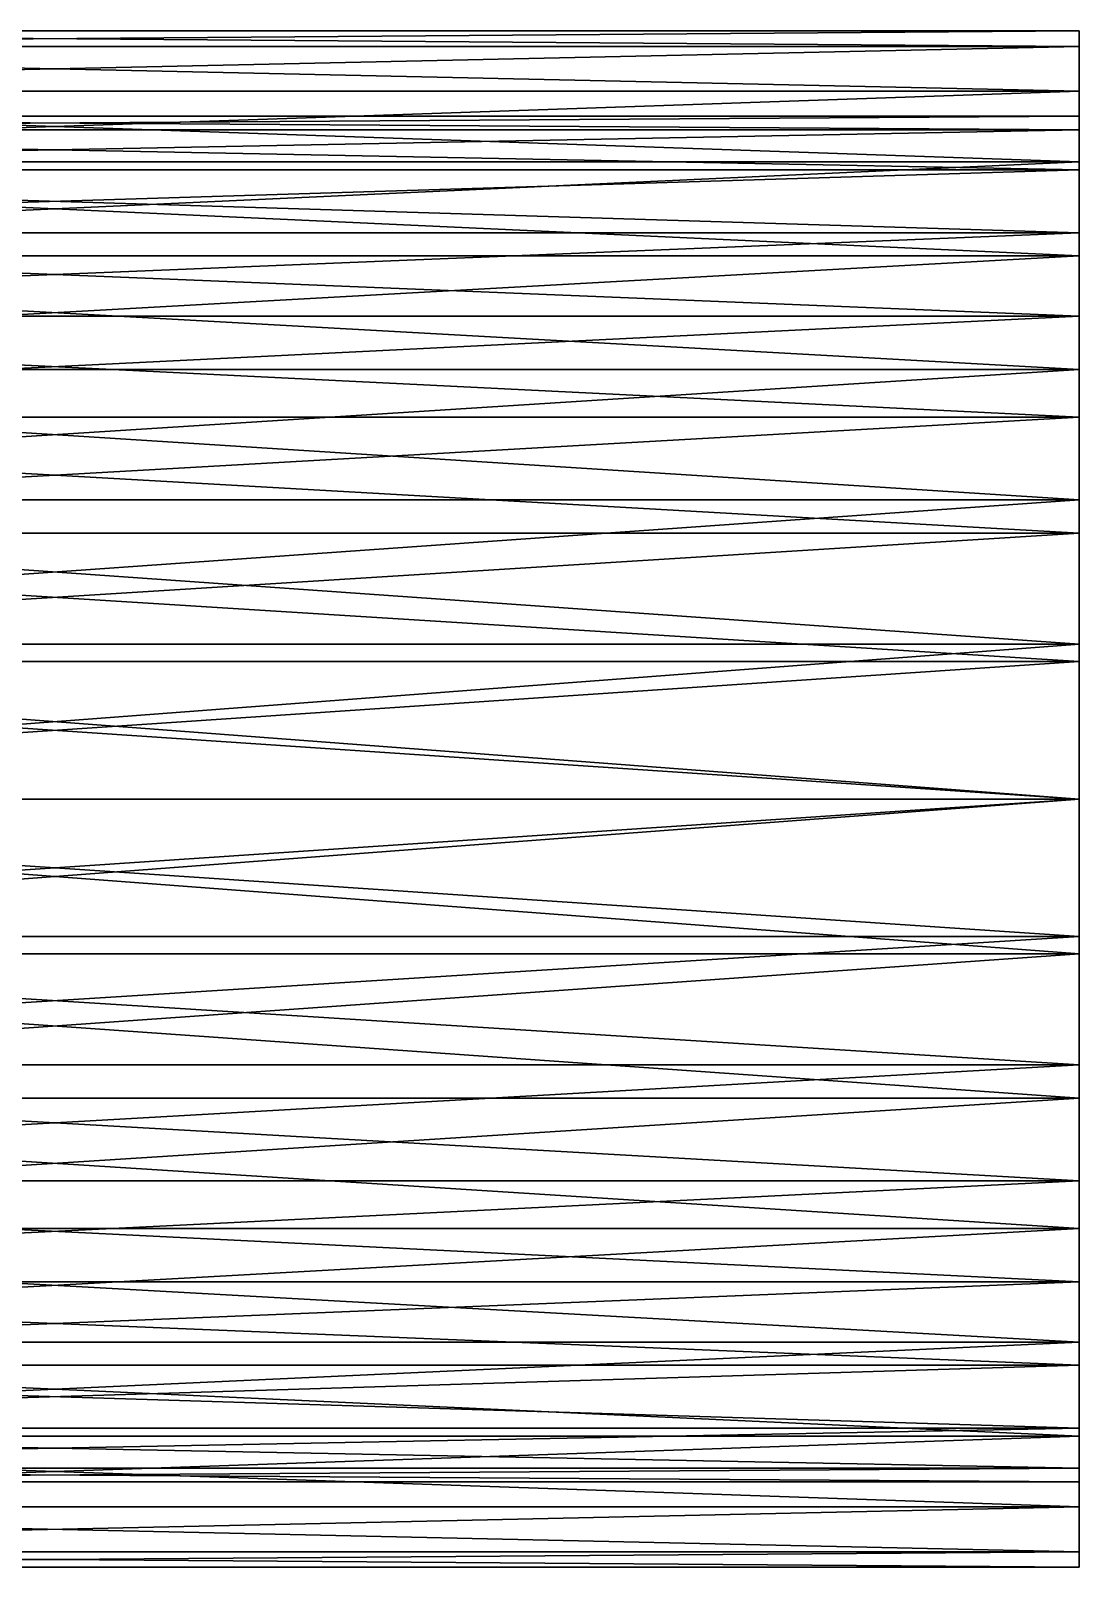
# Model space of a CAD drawing. Extents: x -3.6 to 16, y -16 to 3.6.
# Drawn here: x 11.09 to 16, y -3.6 to 3.6 of the extents above; entities that cross this region are included whole.
import ezdxf

# ---------------------------------------------------------------- set-up
doc = ezdxf.new("R2010")
doc.units = 0

msp = doc.modelspace()

# ---------------------------------------------------------------- linework, layer by layer
at = {"layer": 'PipeA_Bend900', "color": 1}
for points in [[(6.3999, 3.5268, 0.7255), (15.9998, 3.5268, 0.7255), (6.3999, 3.5999)], [(15.9998, 3.5999), (6.3999, 3.5999), (15.9998, 3.5268, 0.7255)], [(6.3999, 3.5999), (15.9998, 3.5999), (6.3999, 3.5268, -0.7255)], [(15.9998, 3.5268, -0.7255), (6.3999, 3.5268, -0.7255), (15.9998, 3.5999)], [(15.9998, 3.5813, -0.3681), (15.9998, 3.5999), (15.9998, 3.2)], [(15.9998, 3.1834, 0.3272), (15.9998, 3.2), (15.9998, 3.5999)], [(15.9998, 3.1349, 0.6449), (15.9998, 3.1834, 0.3272), (15.9998, 3.5999)], [(15.9998, 3.0561, 0.9515), (15.9998, 3.1349, 0.6449), (15.9998, 3.5999)], [(15.9998, 2.9485, 1.2455), (15.9998, 3.0561, 0.9515), (15.9998, 3.5999)], [(15.9998, 2.8137, 1.5253), (15.9998, 2.9485, 1.2455), (15.9998, 3.5999)], [(15.9998, 2.8137, 1.5253), (15.9998, 3.5999), (15.9998, 3.5813, 0.3681)], [(15.9998, 3.4381, -1.0705), (15.9998, 3.5268, -0.7255), (15.9998, 3.5813, -0.3681)], [(15.9998, 3.4381, -1.0705), (15.9998, 3.5813, -0.3681), (15.9998, 3.2)], [(15.9998, 2.6534, 1.7891), (15.9998, 2.8137, 1.5253), (15.9998, 3.5813, 0.3681)], [(15.9998, 2.6534, 1.7891), (15.9998, 3.5813, 0.3681), (15.9998, 3.5268, 0.7255)], [(6.3999, 3.317, 1.4012), (15.9998, 3.317, 1.4012), (6.3999, 3.5268, 0.7255)], [(15.9998, 3.5268, 0.7255), (6.3999, 3.5268, 0.7255), (15.9998, 3.317, 1.4012)], [(6.3999, 3.5268, -0.7255), (15.9998, 3.5268, -0.7255), (6.3999, 3.317, -1.4012)], [(15.9998, 3.317, -1.4012), (6.3999, 3.317, -1.4012), (15.9998, 3.5268, -0.7255)], [(15.9998, 2.4692, 2.0354), (15.9998, 2.6534, 1.7891), (15.9998, 3.5268, 0.7255)], [(15.9998, 2.4692, 2.0354), (15.9998, 3.5268, 0.7255), (15.9998, 3.4381, 1.0705)], [(15.9998, 3.1654, -1.7159), (15.9998, 3.317, -1.4012), (15.9998, 3.4381, -1.0705)], [(15.9998, 3.2), (15.9998, 3.1654, -1.7159), (15.9998, 3.4381, -1.0705)], [(15.9998, 2.2627, 2.2627), (15.9998, 2.4692, 2.0354), (15.9998, 3.4381, 1.0705)], [(15.9998, 2.2627, 2.2627), (15.9998, 3.4381, 1.0705), (15.9998, 3.317, 1.4012)], [(6.3999, 2.9851, 2.0127), (15.9998, 2.9851, 2.0127), (6.3999, 3.317, 1.4012)], [(15.9998, 3.317, 1.4012), (6.3999, 3.317, 1.4012), (15.9998, 2.9851, 2.0127)], [(6.3999, 3.317, -1.4012), (15.9998, 3.317, -1.4012), (6.3999, 2.9851, -2.0127)], [(15.9998, 2.9851, -2.0127), (6.3999, 2.9851, -2.0127), (15.9998, 3.317, -1.4012)], [(15.9998, 2.0354, 2.4692), (15.9998, 2.2627, 2.2627), (15.9998, 3.317, 1.4012)], [(15.9998, 2.0354, 2.4692), (15.9998, 3.317, 1.4012), (15.9998, 3.1654, 1.7159)], [(6.3999, 3.1349, -0.6449), (15.9998, 3.1349, -0.6449), (6.3999, 3.2)], [(15.9998, 3.2), (6.3999, 3.2), (15.9998, 3.1349, -0.6449)], [(6.3999, 3.2), (15.9998, 3.2), (6.3999, 3.1349, 0.6449)], [(15.9998, 3.1349, 0.6449), (6.3999, 3.1349, 0.6449), (15.9998, 3.2)], [(15.9998, 3.2), (15.9998, 3.1834, -0.3272), (15.9998, 3.1654, -1.7159)], [(15.9998, 3.1834, -0.3272), (15.9998, 3.1349, -0.6449), (15.9998, 2.9851, -2.0127)], [(15.9998, 3.1834, -0.3272), (15.9998, 2.9851, -2.0127), (15.9998, 3.1654, -1.7159)], [(6.3999, 2.9485, -1.2455), (15.9998, 2.9485, -1.2455), (6.3999, 3.1349, -0.6449)], [(15.9998, 3.1349, -0.6449), (6.3999, 3.1349, -0.6449), (15.9998, 2.9485, -1.2455)], [(6.3999, 3.1349, 0.6449), (15.9998, 3.1349, 0.6449), (6.3999, 2.9485, 1.2455)], [(15.9998, 2.9485, 1.2455), (6.3999, 2.9485, 1.2455), (15.9998, 3.1349, 0.6449)], [(15.9998, 1.7891, 2.6534), (15.9998, 2.0354, 2.4692), (15.9998, 3.1654, 1.7159)], [(15.9998, 1.7891, 2.6534), (15.9998, 3.1654, 1.7159), (15.9998, 2.9851, 2.0127)], [(15.9998, 3.1349, -0.6449), (15.9998, 3.0561, -0.9515), (15.9998, 2.7779, -2.2898)], [(15.9998, 3.1349, -0.6449), (15.9998, 2.7779, -2.2898), (15.9998, 2.9851, -2.0127)], [(15.9998, 3.0561, -0.9515), (15.9998, 2.9485, -1.2455), (15.9998, 2.5455, -2.5454)], [(15.9998, 3.0561, -0.9515), (15.9998, 2.5455, -2.5454), (15.9998, 2.7779, -2.2898)], [(6.3999, 2.5455, 2.5455), (15.9998, 2.5455, 2.5455), (6.3999, 2.9851, 2.0127)], [(15.9998, 2.9851, 2.0127), (6.3999, 2.9851, 2.0127), (15.9998, 2.5455, 2.5455)], [(6.3999, 2.9851, -2.0127), (15.9998, 2.9851, -2.0127), (6.3999, 2.5455, -2.5454)], [(15.9998, 2.5455, -2.5454), (6.3999, 2.5455, -2.5454), (15.9998, 2.9851, -2.0127)], [(15.9998, 1.5253, 2.8137), (15.9998, 1.7891, 2.6534), (15.9998, 2.9851, 2.0127)], [(15.9998, 1.5253, 2.8137), (15.9998, 2.9851, 2.0127), (15.9998, 2.7779, 2.2899)], [(6.3999, 2.6534, -1.789), (15.9998, 2.6534, -1.789), (6.3999, 2.9485, -1.2455)], [(15.9998, 2.9485, -1.2455), (6.3999, 2.9485, -1.2455), (15.9998, 2.6534, -1.789)], [(6.3999, 2.9485, 1.2455), (15.9998, 2.9485, 1.2455), (6.3999, 2.6534, 1.7891)], [(15.9998, 2.6534, 1.7891), (6.3999, 2.6534, 1.7891), (15.9998, 2.9485, 1.2455)], [(15.9998, 2.9485, -1.2455), (15.9998, 2.8137, -1.5252), (15.9998, 2.2899, -2.7778)], [(15.9998, 2.9485, -1.2455), (15.9998, 2.2899, -2.7778), (15.9998, 2.5455, -2.5454)], [(15.9998, 2.8137, -1.5252), (15.9998, 2.6534, -1.789), (15.9998, 2.0127, -2.985)], [(15.9998, 2.8137, -1.5252), (15.9998, 2.0127, -2.985), (15.9998, 2.2899, -2.7778)], [(15.9998, 1.2455, 2.9485), (15.9998, 1.5253, 2.8137), (15.9998, 2.7779, 2.2899)], [(15.9998, 1.2455, 2.9485), (15.9998, 2.7779, 2.2899), (15.9998, 2.5455, 2.5455)], [(6.3999, 2.2627, -2.2626), (15.9998, 2.2627, -2.2626), (6.3999, 2.6534, -1.789)], [(15.9998, 2.6534, -1.789), (6.3999, 2.6534, -1.789), (15.9998, 2.2627, -2.2626)], [(6.3999, 2.6534, 1.7891), (15.9998, 2.6534, 1.7891), (6.3999, 2.2627, 2.2627)], [(15.9998, 2.2627, 2.2627), (6.3999, 2.2627, 2.2627), (15.9998, 2.6534, 1.7891)], [(15.9998, 2.6534, -1.789), (15.9998, 2.4692, -2.0354), (15.9998, 1.7159, -3.1653)], [(15.9998, 2.6534, -1.789), (15.9998, 1.7159, -3.1653), (15.9998, 2.0127, -2.985)], [(6.3999, 2.0127, 2.9851), (15.9998, 2.0127, 2.9851), (6.3999, 2.5455, 2.5455)], [(15.9998, 2.5455, 2.5455), (6.3999, 2.5455, 2.5455), (15.9998, 2.0127, 2.9851)], [(6.3999, 2.5455, -2.5454), (15.9998, 2.5455, -2.5454), (6.3999, 2.0127, -2.985)], [(15.9998, 2.0127, -2.985), (6.3999, 2.0127, -2.985), (15.9998, 2.5455, -2.5454)], [(15.9998, 0.9515, 3.0561), (15.9998, 1.2455, 2.9485), (15.9998, 2.5455, 2.5455)], [(15.9998, 0.9515, 3.0561), (15.9998, 2.5455, 2.5455), (15.9998, 2.2899, 2.7779)], [(15.9998, 2.4692, -2.0354), (15.9998, 2.2627, -2.2626), (15.9998, 1.4012, -3.3169)], [(15.9998, 2.4692, -2.0354), (15.9998, 1.4012, -3.3169), (15.9998, 1.7159, -3.1653)], [(6.3999, 1.7891, -2.6534), (15.9998, 1.7891, -2.6534), (6.3999, 2.2627, -2.2626)], [(15.9998, 2.2627, -2.2626), (6.3999, 2.2627, -2.2626), (15.9998, 1.7891, -2.6534)], [(6.3999, 2.2627, 2.2627), (15.9998, 2.2627, 2.2627), (6.3999, 1.7891, 2.6534)], [(15.9998, 1.7891, 2.6534), (6.3999, 1.7891, 2.6534), (15.9998, 2.2627, 2.2627)], [(15.9998, 0.6449, 3.1349), (15.9998, 0.9515, 3.0561), (15.9998, 2.2899, 2.7779)], [(15.9998, 0.6449, 3.1349), (15.9998, 2.2899, 2.7779), (15.9998, 2.0127, 2.9851)], [(15.9998, 2.2627, -2.2626), (15.9998, 2.0354, -2.4692), (15.9998, 1.0705, -3.438)], [(15.9998, 2.2627, -2.2626), (15.9998, 1.0705, -3.438), (15.9998, 1.4012, -3.3169)], [(15.9998, 2.0354, -2.4692), (15.9998, 1.7891, -2.6534), (15.9998, 0.7255, -3.5267)], [(15.9998, 2.0354, -2.4692), (15.9998, 0.7255, -3.5267), (15.9998, 1.0705, -3.438)], [(6.3999, 1.4012, 3.317), (15.9998, 1.4012, 3.317), (6.3999, 2.0127, 2.9851)], [(15.9998, 2.0127, 2.9851), (6.3999, 2.0127, 2.9851), (15.9998, 1.4012, 3.317)], [(6.3999, 2.0127, -2.985), (15.9998, 2.0127, -2.985), (6.3999, 1.4012, -3.3169)], [(15.9998, 1.4012, -3.3169), (6.3999, 1.4012, -3.3169), (15.9998, 2.0127, -2.985)], [(15.9998, 0.3272, 3.1834), (15.9998, 0.6449, 3.1349), (15.9998, 2.0127, 2.9851)], [(15.9998, 0.3272, 3.1834), (15.9998, 2.0127, 2.9851), (15.9998, 1.7159, 3.1654)], [(6.3999, 1.2455, -2.9484), (15.9998, 1.2455, -2.9484), (6.3999, 1.7891, -2.6534)], [(15.9998, 1.7891, -2.6534), (6.3999, 1.7891, -2.6534), (15.9998, 1.2455, -2.9484)], [(6.3999, 1.7891, 2.6534), (15.9998, 1.7891, 2.6534), (6.3999, 1.2455, 2.9485)], [(15.9998, 1.2455, 2.9485), (6.3999, 1.2455, 2.9485), (15.9998, 1.7891, 2.6534)], [(15.9998, 1.7891, -2.6534), (15.9998, 1.5253, -2.8137), (15.9998, 0.3681, -3.5812)], [(15.9998, 1.7891, -2.6534), (15.9998, 0.3681, -3.5812), (15.9998, 0.7255, -3.5267)], [(15.9998, 0, 3.2), (15.9998, 0.3272, 3.1834), (15.9998, 1.7159, 3.1654)], [(15.9998, 1.7159, 3.1654), (15.9998, 1.4012, 3.317), (15.9998, 1.0705, 3.4381)], [(15.9998, 0, 3.2), (15.9998, 1.7159, 3.1654), (15.9998, 1.0705, 3.4381)], [(15.9998, 1.5253, -2.8137), (15.9998, 1.2455, -2.9484), (15.9998, 0, -3.5998)], [(15.9998, 1.5253, -2.8137), (15.9998, 0, -3.5998), (15.9998, 0.3681, -3.5812)], [(6.3999, 0.7255, 3.5268), (15.9998, 0.7255, 3.5268), (6.3999, 1.4012, 3.317)], [(15.9998, 1.4012, 3.317), (6.3999, 1.4012, 3.317), (15.9998, 0.7255, 3.5268)], [(6.3999, 1.4012, -3.3169), (15.9998, 1.4012, -3.3169), (6.3999, 0.7255, -3.5267)], [(15.9998, 0.7255, -3.5267), (6.3999, 0.7255, -3.5267), (15.9998, 1.4012, -3.3169)], [(6.3999, 0.6449, -3.1349), (15.9998, 0.6449, -3.1349), (6.3999, 1.2455, -2.9484)], [(15.9998, 1.2455, -2.9484), (6.3999, 1.2455, -2.9484), (15.9998, 0.6449, -3.1349)], [(6.3999, 1.2455, 2.9485), (15.9998, 1.2455, 2.9485), (6.3999, 0.6449, 3.1349)], [(15.9998, 0.6449, 3.1349), (6.3999, 0.6449, 3.1349), (15.9998, 1.2455, 2.9485)], [(15.9998, 1.2455, -2.9484), (15.9998, 0.9515, -3.056), (15.9998, 0, -3.5998)], [(15.9998, 1.0705, 3.4381), (15.9998, 0.7255, 3.5268), (15.9998, 0.3681, 3.5813)], [(15.9998, 1.0705, 3.4381), (15.9998, 0.3681, 3.5813), (15.9998, 0, 3.2)], [(15.9998, 0.9515, -3.056), (15.9998, 0.6449, -3.1349), (15.9998, 0, -3.5998)], [(6.3999, 0, 3.5999), (15.9998, 0, 3.5999), (6.3999, 0.7255, 3.5268)], [(15.9998, 0.7255, 3.5268), (6.3999, 0.7255, 3.5268), (15.9998, 0, 3.5999)], [(6.3999, 0.7255, -3.5267), (15.9998, 0.7255, -3.5267), (6.3999, 0, -3.5998)], [(15.9998, 0, -3.5998), (6.3999, 0, -3.5998), (15.9998, 0.7255, -3.5267)], [(6.3999, 0, -3.1999), (15.9998, 0, -3.1999), (6.3999, 0.6449, -3.1349)], [(15.9998, 0.6449, -3.1349), (6.3999, 0.6449, -3.1349), (15.9998, 0, -3.1999)], [(6.3999, 0.6449, 3.1349), (15.9998, 0.6449, 3.1349), (6.3999, 0, 3.2)], [(15.9998, 0, 3.2), (6.3999, 0, 3.2), (15.9998, 0.6449, 3.1349)], [(15.9998, 0.6449, -3.1349), (15.9998, 0.3272, -3.1834), (15.9998, 0, -3.5998)], [(15.9998, 0.3681, 3.5813), (15.9998, 0, 3.5999), (15.9998, 0, 3.2)], [(15.9998, 0.3272, -3.1834), (15.9998, 0, -3.1999), (15.9998, 0, -3.5998)], [(6.3999, 0, 3.2), (15.9998, 0, 3.2), (6.3999, -0.6449, 3.1349)], [(15.9998, -0.6449, 3.1349), (6.3999, -0.6449, 3.1349), (15.9998, 0, 3.2)], [(6.3999, -0.6449, -3.1349), (15.9998, -0.6449, -3.1349), (6.3999, 0, -3.1999)], [(15.9998, 0, -3.1999), (6.3999, 0, -3.1999), (15.9998, -0.6449, -3.1349)], [(6.3999, 0, -3.5998), (15.9998, 0, -3.5998), (6.3999, -0.7255, -3.5267)], [(15.9998, -0.7255, -3.5267), (6.3999, -0.7255, -3.5267), (15.9998, 0, -3.5998)], [(6.3999, -0.7255, 3.5268), (15.9998, -0.7255, 3.5268), (6.3999, 0, 3.5999)], [(15.9998, 0, 3.5999), (6.3999, 0, 3.5999), (15.9998, -0.7255, 3.5268)], [(15.9998, -0.3681, -3.5812), (15.9998, 0, -3.5998), (15.9998, 0, -3.1999)], [(15.9998, 0, -3.1999), (15.9998, -0.3272, -3.1834), (15.9998, -1.7159, -3.1653)], [(15.9998, -1.0705, -3.438), (15.9998, -0.3681, -3.5812), (15.9998, 0, -3.1999)], [(15.9998, 0, -3.1999), (15.9998, -1.7159, -3.1653), (15.9998, -1.0705, -3.438)], [(15.9998, -0.3272, 3.1834), (15.9998, 0, 3.2), (15.9998, 0, 3.5999)], [(15.9998, -0.6449, 3.1349), (15.9998, -0.3272, 3.1834), (15.9998, 0, 3.5999)], [(15.9998, -0.9515, 3.0561), (15.9998, -0.6449, 3.1349), (15.9998, 0, 3.5999)], [(15.9998, -1.2455, 2.9485), (15.9998, -0.9515, 3.0561), (15.9998, 0, 3.5999)], [(15.9998, -1.5252, 2.8137), (15.9998, -1.2455, 2.9485), (15.9998, 0, 3.5999)], [(15.9998, -1.5252, 2.8137), (15.9998, 0, 3.5999), (15.9998, -0.3681, 3.5813)], [(15.9998, -0.3272, -3.1834), (15.9998, -0.6449, -3.1349), (15.9998, -2.0127, -2.985)], [(15.9998, -0.3272, -3.1834), (15.9998, -2.0127, -2.985), (15.9998, -1.7159, -3.1653)], [(15.9998, -1.0705, -3.438), (15.9998, -0.7255, -3.5267), (15.9998, -0.3681, -3.5812)], [(15.9998, -1.789, 2.6534), (15.9998, -1.5252, 2.8137), (15.9998, -0.3681, 3.5813)], [(15.9998, -1.789, 2.6534), (15.9998, -0.3681, 3.5813), (15.9998, -0.7255, 3.5268)], [(6.3999, -0.6449, 3.1349), (15.9998, -0.6449, 3.1349), (6.3999, -1.2455, 2.9485)], [(15.9998, -1.2455, 2.9485), (6.3999, -1.2455, 2.9485), (15.9998, -0.6449, 3.1349)], [(6.3999, -1.2455, -2.9484), (15.9998, -1.2455, -2.9484), (6.3999, -0.6449, -3.1349)], [(15.9998, -0.6449, -3.1349), (6.3999, -0.6449, -3.1349), (15.9998, -1.2455, -2.9484)], [(15.9998, -0.6449, -3.1349), (15.9998, -0.9515, -3.056), (15.9998, -2.2898, -2.7778)], [(15.9998, -0.6449, -3.1349), (15.9998, -2.2898, -2.7778), (15.9998, -2.0127, -2.985)], [(6.3999, -0.7255, -3.5267), (15.9998, -0.7255, -3.5267), (6.3999, -1.4012, -3.3169)], [(15.9998, -1.4012, -3.3169), (6.3999, -1.4012, -3.3169), (15.9998, -0.7255, -3.5267)], [(6.3999, -1.4012, 3.317), (15.9998, -1.4012, 3.317), (6.3999, -0.7255, 3.5268)], [(15.9998, -0.7255, 3.5268), (6.3999, -0.7255, 3.5268), (15.9998, -1.4012, 3.317)], [(15.9998, -2.0354, 2.4692), (15.9998, -1.789, 2.6534), (15.9998, -0.7255, 3.5268)], [(15.9998, -2.0354, 2.4692), (15.9998, -0.7255, 3.5268), (15.9998, -1.0705, 3.4381)], [(15.9998, -0.9515, -3.056), (15.9998, -1.2455, -2.9484), (15.9998, -2.5454, -2.5454)], [(15.9998, -0.9515, -3.056), (15.9998, -2.5454, -2.5454), (15.9998, -2.2898, -2.7778)], [(15.9998, -1.7159, -3.1653), (15.9998, -1.4012, -3.3169), (15.9998, -1.0705, -3.438)], [(15.9998, -2.2626, 2.2627), (15.9998, -2.0354, 2.4692), (15.9998, -1.0705, 3.4381)], [(15.9998, -2.2626, 2.2627), (15.9998, -1.0705, 3.4381), (15.9998, -1.4012, 3.317)], [(6.3999, -1.2455, 2.9485), (15.9998, -1.2455, 2.9485), (6.3999, -1.789, 2.6534)], [(15.9998, -1.789, 2.6534), (6.3999, -1.789, 2.6534), (15.9998, -1.2455, 2.9485)], [(6.3999, -1.789, -2.6534), (15.9998, -1.789, -2.6534), (6.3999, -1.2455, -2.9484)], [(15.9998, -1.2455, -2.9484), (6.3999, -1.2455, -2.9484), (15.9998, -1.789, -2.6534)], [(15.9998, -1.2455, -2.9484), (15.9998, -1.5252, -2.8137), (15.9998, -2.7778, -2.2898)], [(15.9998, -1.2455, -2.9484), (15.9998, -2.7778, -2.2898), (15.9998, -2.5454, -2.5454)], [(6.3999, -1.4012, -3.3169), (15.9998, -1.4012, -3.3169), (6.3999, -2.0127, -2.985)], [(15.9998, -2.0127, -2.985), (6.3999, -2.0127, -2.985), (15.9998, -1.4012, -3.3169)], [(6.3999, -2.0127, 2.9851), (15.9998, -2.0127, 2.9851), (6.3999, -1.4012, 3.317)], [(15.9998, -1.4012, 3.317), (6.3999, -1.4012, 3.317), (15.9998, -2.0127, 2.9851)], [(15.9998, -2.4692, 2.0354), (15.9998, -2.2626, 2.2627), (15.9998, -1.4012, 3.317)], [(15.9998, -2.4692, 2.0354), (15.9998, -1.4012, 3.317), (15.9998, -1.7159, 3.1654)], [(15.9998, -1.5252, -2.8137), (15.9998, -1.789, -2.6534), (15.9998, -2.985, -2.0127)], [(15.9998, -1.5252, -2.8137), (15.9998, -2.985, -2.0127), (15.9998, -2.7778, -2.2898)], [(15.9998, -2.6534, 1.7891), (15.9998, -2.4692, 2.0354), (15.9998, -1.7159, 3.1654)], [(15.9998, -2.6534, 1.7891), (15.9998, -1.7159, 3.1654), (15.9998, -2.0127, 2.9851)], [(6.3999, -1.789, 2.6534), (15.9998, -1.789, 2.6534), (6.3999, -2.2626, 2.2627)], [(15.9998, -2.2626, 2.2627), (6.3999, -2.2626, 2.2627), (15.9998, -1.789, 2.6534)], [(6.3999, -2.2626, -2.2626), (15.9998, -2.2626, -2.2626), (6.3999, -1.789, -2.6534)], [(15.9998, -1.789, -2.6534), (6.3999, -1.789, -2.6534), (15.9998, -2.2626, -2.2626)], [(15.9998, -1.789, -2.6534), (15.9998, -2.0354, -2.4692), (15.9998, -3.1653, -1.7159)], [(15.9998, -1.789, -2.6534), (15.9998, -3.1653, -1.7159), (15.9998, -2.985, -2.0127)], [(6.3999, -2.0127, -2.985), (15.9998, -2.0127, -2.985), (6.3999, -2.5454, -2.5454)], [(15.9998, -2.5454, -2.5454), (6.3999, -2.5454, -2.5454), (15.9998, -2.0127, -2.985)], [(6.3999, -2.5454, 2.5455), (15.9998, -2.5454, 2.5455), (6.3999, -2.0127, 2.9851)], [(15.9998, -2.0127, 2.9851), (6.3999, -2.0127, 2.9851), (15.9998, -2.5454, 2.5455)], [(15.9998, -2.8137, 1.5253), (15.9998, -2.6534, 1.7891), (15.9998, -2.0127, 2.9851)], [(15.9998, -2.8137, 1.5253), (15.9998, -2.0127, 2.9851), (15.9998, -2.2898, 2.7779)], [(15.9998, -2.0354, -2.4692), (15.9998, -2.2626, -2.2626), (15.9998, -3.3169, -1.4012)], [(15.9998, -2.0354, -2.4692), (15.9998, -3.3169, -1.4012), (15.9998, -3.1653, -1.7159)], [(6.3999, -2.2626, 2.2627), (15.9998, -2.2626, 2.2627), (6.3999, -2.6534, 1.7891)], [(15.9998, -2.6534, 1.7891), (6.3999, -2.6534, 1.7891), (15.9998, -2.2626, 2.2627)], [(6.3999, -2.6534, -1.789), (15.9998, -2.6534, -1.789), (6.3999, -2.2626, -2.2626)], [(15.9998, -2.2626, -2.2626), (6.3999, -2.2626, -2.2626), (15.9998, -2.6534, -1.789)], [(15.9998, -2.2626, -2.2626), (15.9998, -2.4692, -2.0354), (15.9998, -3.438, -1.0705)], [(15.9998, -2.2626, -2.2626), (15.9998, -3.438, -1.0705), (15.9998, -3.3169, -1.4012)], [(15.9998, -2.9484, 1.2455), (15.9998, -2.8137, 1.5253), (15.9998, -2.2898, 2.7779)], [(15.9998, -2.9484, 1.2455), (15.9998, -2.2898, 2.7779), (15.9998, -2.5454, 2.5455)], [(15.9998, -2.4692, -2.0354), (15.9998, -2.6534, -1.789), (15.9998, -3.5267, -0.7255)], [(15.9998, -2.4692, -2.0354), (15.9998, -3.5267, -0.7255), (15.9998, -3.438, -1.0705)], [(6.3999, -2.5454, -2.5454), (15.9998, -2.5454, -2.5454), (6.3999, -2.985, -2.0127)], [(15.9998, -2.985, -2.0127), (6.3999, -2.985, -2.0127), (15.9998, -2.5454, -2.5454)], [(6.3999, -2.985, 2.0127), (15.9998, -2.985, 2.0127), (6.3999, -2.5454, 2.5455)], [(15.9998, -2.5454, 2.5455), (6.3999, -2.5454, 2.5455), (15.9998, -2.985, 2.0127)], [(15.9998, -3.056, 0.9515), (15.9998, -2.9484, 1.2455), (15.9998, -2.5454, 2.5455)], [(15.9998, -3.056, 0.9515), (15.9998, -2.5454, 2.5455), (15.9998, -2.7778, 2.2899)], [(6.3999, -2.6534, 1.7891), (15.9998, -2.6534, 1.7891), (6.3999, -2.9484, 1.2455)], [(15.9998, -2.9484, 1.2455), (6.3999, -2.9484, 1.2455), (15.9998, -2.6534, 1.7891)], [(6.3999, -2.9484, -1.2455), (15.9998, -2.9484, -1.2455), (6.3999, -2.6534, -1.789)], [(15.9998, -2.6534, -1.789), (6.3999, -2.6534, -1.789), (15.9998, -2.9484, -1.2455)], [(15.9998, -2.6534, -1.789), (15.9998, -2.8137, -1.5252), (15.9998, -3.5812, -0.3681)], [(15.9998, -2.6534, -1.789), (15.9998, -3.5812, -0.3681), (15.9998, -3.5267, -0.7255)], [(15.9998, -3.1349, 0.6449), (15.9998, -3.056, 0.9515), (15.9998, -2.7778, 2.2899)], [(15.9998, -3.1349, 0.6449), (15.9998, -2.7778, 2.2899), (15.9998, -2.985, 2.0127)], [(15.9998, -2.8137, -1.5252), (15.9998, -2.9484, -1.2455), (15.9998, -3.5998)], [(15.9998, -2.8137, -1.5252), (15.9998, -3.5998), (15.9998, -3.5812, -0.3681)], [(6.3999, -2.9484, 1.2455), (15.9998, -2.9484, 1.2455), (6.3999, -3.1349, 0.6449)], [(15.9998, -3.1349, 0.6449), (6.3999, -3.1349, 0.6449), (15.9998, -2.9484, 1.2455)], [(6.3999, -3.1349, -0.6449), (15.9998, -3.1349, -0.6449), (6.3999, -2.9484, -1.2455)], [(15.9998, -2.9484, -1.2455), (6.3999, -2.9484, -1.2455), (15.9998, -3.1349, -0.6449)], [(15.9998, -2.9484, -1.2455), (15.9998, -3.056, -0.9515), (15.9998, -3.5998)], [(6.3999, -2.985, -2.0127), (15.9998, -2.985, -2.0127), (6.3999, -3.3169, -1.4012)], [(15.9998, -3.3169, -1.4012), (6.3999, -3.3169, -1.4012), (15.9998, -2.985, -2.0127)], [(6.3999, -3.3169, 1.4012), (15.9998, -3.3169, 1.4012), (6.3999, -2.985, 2.0127)], [(15.9998, -2.985, 2.0127), (6.3999, -2.985, 2.0127), (15.9998, -3.3169, 1.4012)], [(15.9998, -3.1834, 0.3272), (15.9998, -3.1349, 0.6449), (15.9998, -2.985, 2.0127)], [(15.9998, -3.1834, 0.3272), (15.9998, -2.985, 2.0127), (15.9998, -3.1653, 1.7159)], [(15.9998, -3.056, -0.9515), (15.9998, -3.1349, -0.6449), (15.9998, -3.5998)], [(6.3999, -3.1349, 0.6449), (15.9998, -3.1349, 0.6449), (6.3999, -3.1999)], [(15.9998, -3.1999), (6.3999, -3.1999), (15.9998, -3.1349, 0.6449)], [(6.3999, -3.1999), (15.9998, -3.1999), (6.3999, -3.1349, -0.6449)], [(15.9998, -3.1349, -0.6449), (6.3999, -3.1349, -0.6449), (15.9998, -3.1999)], [(15.9998, -3.1349, -0.6449), (15.9998, -3.1834, -0.3272), (15.9998, -3.5998)], [(15.9998, -3.1999), (15.9998, -3.1834, 0.3272), (15.9998, -3.1653, 1.7159)], [(15.9998, -3.1653, 1.7159), (15.9998, -3.3169, 1.4012), (15.9998, -3.438, 1.0705)], [(15.9998, -3.1999), (15.9998, -3.1653, 1.7159), (15.9998, -3.438, 1.0705)], [(15.9998, -3.1834, -0.3272), (15.9998, -3.1999), (15.9998, -3.5998)], [(15.9998, -3.5812, 0.3681), (15.9998, -3.5998), (15.9998, -3.1999)], [(15.9998, -3.438, 1.0705), (15.9998, -3.5812, 0.3681), (15.9998, -3.1999)], [(6.3999, -3.3169, -1.4012), (15.9998, -3.3169, -1.4012), (6.3999, -3.5267, -0.7255)], [(15.9998, -3.5267, -0.7255), (6.3999, -3.5267, -0.7255), (15.9998, -3.3169, -1.4012)], [(6.3999, -3.5267, 0.7255), (15.9998, -3.5267, 0.7255), (6.3999, -3.3169, 1.4012)], [(15.9998, -3.3169, 1.4012), (6.3999, -3.3169, 1.4012), (15.9998, -3.5267, 0.7255)], [(15.9998, -3.438, 1.0705), (15.9998, -3.5267, 0.7255), (15.9998, -3.5812, 0.3681)], [(6.3999, -3.5267, -0.7255), (15.9998, -3.5267, -0.7255), (6.3999, -3.5998)], [(15.9998, -3.5998), (6.3999, -3.5998), (15.9998, -3.5267, -0.7255)], [(6.3999, -3.5998), (15.9998, -3.5998), (6.3999, -3.5267, 0.7255)], [(15.9998, -3.5267, 0.7255), (6.3999, -3.5267, 0.7255), (15.9998, -3.5998)]]:
    msp.add_3dface(points, dxfattribs=at)

doc.saveas('drawing.dxf')
